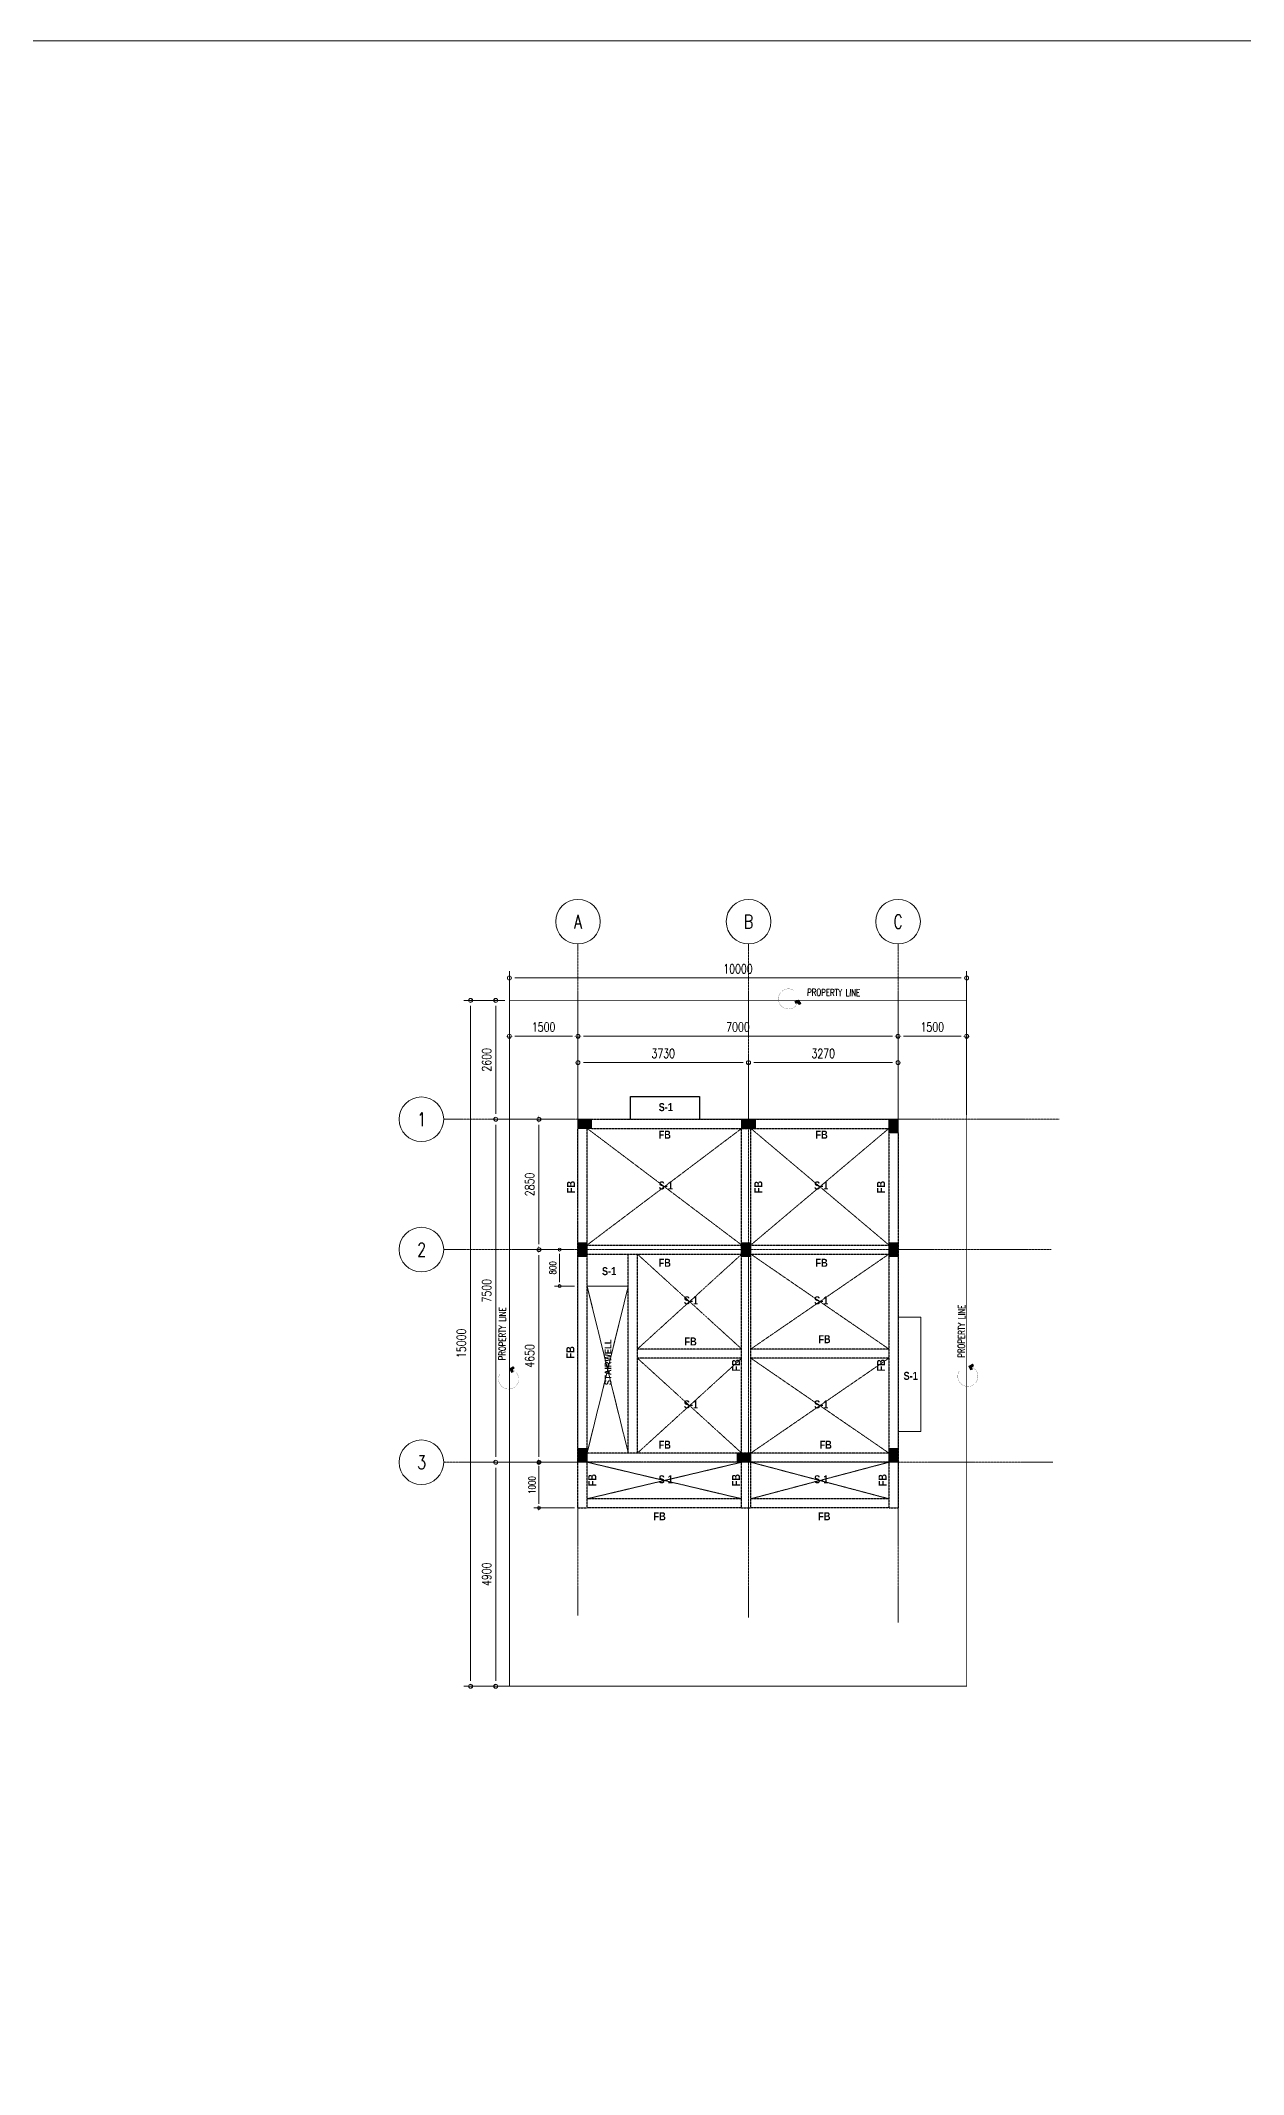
# Model space of a CAD drawing. Header units: millimetres. Extents: x 1634676 to 2610633, y -385676 to -37463.
# Drawn here: x 2129782 to 2156084, y -81937 to -37463 of the extents above; entities that cross this region are included whole.
import ezdxf
from ezdxf.enums import TextEntityAlignment as Align

# ---------------------------------------------------------------- set-up
doc = ezdxf.new("R2010")
doc.units = ezdxf.units.MM
doc.header["$MEASUREMENT"] = 0
for name, pattern in [('HIDDEN', [0.375, 0.25, -0.125]), ('PHANTOM', [2.5, 1.25, -0.25, 0.25, -0.25, 0.25, -0.25]), ('PHANTOM2', [1.25, 0.625, -0.125, 0.125, -0.125, 0.125, -0.125]), ('PHANTOMX2', [5, 2.5, -0.5, 0.5, -0.5, 0.5, -0.5])]:
    doc.linetypes.add(name, pattern=pattern)
doc.layers.get('0').update_dxf_attribs({"lineweight": 15})
doc.layers.get('Defpoints').update_dxf_attribs({"color": 250})
for name, color, linetype, lineweight in [('.15', 7, 'Continuous', 15), ('.2', 2, 'Continuous', 20), ('ST-ANNOT_A', 74, 'Continuous', 20), ('ST-ANNOT_ALeadLines', 250, 'Continuous', 13), ('ST-DIM_E', 250, 'Continuous', 13), ('ST-GIRDER_E', 3, 'HIDDEN', 30), ('ST-GRID_E', 250, 'PHANTOM', 15), ('ST-HATCH_E', 250, 'Continuous', 9), ('ST_HATCH_E', 250, 'Continuous', 5)]:
    doc.layers.add(name, color=color, linetype=linetype, lineweight=lineweight)
doc.layers.add('A-FURN-FREE-N', color=1, linetype='Continuous')
doc.layers.add('Layer5', color=5, linetype='Continuous')
doc.styles.add('ST_TEXT', font='romans.shx', dxfattribs={"width": 0.75})
doc.styles.get("Standard").update_dxf_attribs({"font": 'GOTHIC.TTF'})
doc.styles.add('STT', font='TCCM____.TTF')
doc.dimstyles.new('ST_D100', dxfattribs={"dimscale": 100, "dimtxt": 2, "dimasz": 1.2, "dimexe": 1.5, "dimexo": 1, "dimgap": 1, "dimtad": 1, "dimdec": 0, "dimzin": 1, "dimdsep": 46, "dimtxsty": 'ST_TEXT', "dimblk": 'OpenIndicator', "dimcen": 1, "dimclrd": 256, "dimclre": 256, "dimclrt": 7, "dimadec": 0, "dimazin": 0, "dimtfac": 1, "dimtdec": 0, "dimtix": 1, "dimtmove": 2, "dimatfit": 3, "dimldrblk": 'OPEN90', "dimfxl": 0.075, "dimlwd": -1, "dimlwe": -1, "dimarcsym": 0})
doc.dimstyles.new('ST_D75', dxfattribs={"dimscale": 75, "dimtxt": 2, "dimasz": 1.2, "dimexe": 1.5, "dimexo": 1, "dimgap": 1, "dimtad": 1, "dimdec": 0, "dimzin": 1, "dimdsep": 46, "dimtxsty": 'ST_TEXT', "dimblk": 'OpenIndicator', "dimcen": 1, "dimclrd": 256, "dimclre": 256, "dimclrt": 7, "dimadec": 0, "dimazin": 0, "dimtfac": 1, "dimtdec": 0, "dimtix": 1, "dimtmove": 2, "dimatfit": 3, "dimldrblk": 'OPEN90', "dimfxl": 0.075, "dimlwd": -1, "dimlwe": -1, "dimarcsym": 0})

# ---------------------------------------------------------------- blocks, each defined once
blk = doc.blocks.new('DFGDGDG')
blk.add_wipeout([(1492594, -120456), (1492594, -120256), (1492294, -120256), (1492294, -120456)]).dxf.layer = 'ST-HATCH_E'
at = {"layer": 'ST-HATCH_E'}
blk.add_hatch(color=256, dxfattribs=at).paths.add_polyline_path([(1492294, -120256), (1492594, -120256), (1492594, -120456), (1492294, -120456)])
at = {"layer": '.15', "color": 6}
blk.add_lwpolyline([(1492294, -120456), (1492294, -120256), (1492594, -120256), (1492594, -120456)], close=True, dxfattribs=at)
blk = doc.blocks.new('67876867868')
at = {"layer": '.2'}
for p in [(300218, 39456), (303798, 39456)]:
    blk.add_blockref('DFGDGDG', p, dxfattribs=at)
for p, rotation in [((1919768, 1411495), 270), ((1912968, 1408795), 270), ((1916548, 1408795), 270), ((1919768, 1408795), 270), ((1912968, 1404295), 270), ((1919768, 1404295), 270), ((3288587, -208556), 180)]:
    blk.add_blockref('DFGDGDG', p, dxfattribs=dict(at, rotation=rotation))
blk = doc.blocks.new('OpenIndicator')
at = {"layer": 'ST-DIM_E'}
h = blk.add_hatch(color=255, dxfattribs=at)
h.paths.add_polyline_path([(0.35, 0), (0.36, 0, 0.414214), (0, 0.36), (0, 0.35, -0.414214)])
h.paths.add_polyline_path([(0, 0.35), (0, 0.36, 0.414214), (-0.36, 0), (-0.35, 0, -0.414214)])
h.paths.add_polyline_path([(0, -0.35), (0, -0.36, 0.414214), (0.36, 0), (0.35, 0, -0.414214)])
h.paths.add_polyline_path([(-0.35, 0), (-0.36, 0, 0.414214), (0, -0.36), (0, -0.35, -0.414214)])
at = {"layer": 'ST-DIM_E', "color": 255}
blk.add_line((0, 0.63), (0, -0.63), dxfattribs=at)
at = {"layer": 'ST-DIM_E', "color": 255, "const_width": 0.01}
blk.add_lwpolyline([(-0.63, 0), (0.63, 0)], dxfattribs=at)
at = {"layer": 'ST-DIM_E', "color": 255}
for radius in [0.365, 0.35]:
    blk.add_circle((0, 0), radius, dxfattribs=at)
blk = doc.blocks.new('*D1216')
at = {"layer": 'Defpoints', "color": 0, "ltscale": 2, "transparency": 16777216}
for p in [(1791679, -134136), (1792114, -134136), (1792114, -136986)]:
    blk.add_point(p, dxfattribs=at)
at = {"layer": 'ST-DIM_E', "ltscale": 2, "transparency": 16777216}
for p, q in [((1792014, -134136), (1791529, -134136)), ((1791679, -136866), (1791679, -134256)), ((1792014, -136986), (1791529, -136986))]:
    blk.add_line(p, q, dxfattribs=at)
at = {"layer": 'ST-DIM_E', "ltscale": 2, "transparency": 16777216, "xscale": 120, "yscale": 120, "zscale": 120}
for p, rotation in [((1791679, -134136), 90), ((1791679, -136986), 270)]:
    blk.add_blockref('OpenIndicator', p, dxfattribs=dict(at, rotation=rotation))
at = {"layer": 'ST-DIM_E', "color": 7, "ltscale": 2, "transparency": 16777216, "insert": (1791479, -135561), "char_height": 200, "attachment_point": 5, "rotation": 90, "style": 'ST_TEXT'}
blk.add_mtext('2850', dxfattribs=at)
blk = doc.blocks.new('_Open90')
at = {"color": 0, "linetype": 'ByBlock', "lineweight": -2}
for p, q in [((0, 0), (-1, 0)), ((-0.5, 0.5), (0, 0)), ((0, 0), (-0.5, -0.5))]:
    blk.add_line(p, q, dxfattribs=at)
blk = doc.blocks.new('*D1217')
at = {"layer": 'Defpoints', "color": 0, "ltscale": 2, "transparency": 16777216}
for p in [(1791034, -131536), (1790737, -134135), (1792534, -134135)]:
    blk.add_point(p, dxfattribs=at)
at = {"layer": 'ST-DIM_E', "ltscale": 2, "transparency": 16777216}
for p, q in [((1790934, -131536), (1790587, -131536)), ((1790737, -131656), (1790737, -134015)), ((1792434, -134135), (1790587, -134135))]:
    blk.add_line(p, q, dxfattribs=at)
at = {"layer": 'ST-DIM_E', "ltscale": 2, "transparency": 16777216, "xscale": 120, "yscale": 120, "zscale": 120}
for p, rotation in [((1790737, -131536), 90), ((1790737, -134135), 270)]:
    blk.add_blockref('OpenIndicator', p, dxfattribs=dict(at, rotation=rotation))
at = {"layer": 'ST-DIM_E', "color": 7, "ltscale": 2, "transparency": 16777216, "insert": (1790537, -132836), "char_height": 200, "attachment_point": 5, "rotation": 90, "style": 'ST_TEXT'}
blk.add_mtext('2600', dxfattribs=at)
blk = doc.blocks.new('*D1218')
at = {"layer": 'Defpoints', "color": 0, "ltscale": 2, "transparency": 16777216}
for p in [(1792534, -141636), (1790737, -146536), (1792634, -146536)]:
    blk.add_point(p, dxfattribs=at)
at = {"layer": 'ST-DIM_E', "ltscale": 2, "transparency": 16777216}
for p, q in [((1792434, -141636), (1790587, -141636)), ((1790737, -141756), (1790737, -146416)), ((1792534, -146536), (1790587, -146536))]:
    blk.add_line(p, q, dxfattribs=at)
at = {"layer": 'ST-DIM_E', "ltscale": 2, "transparency": 16777216, "xscale": 120, "yscale": 120, "zscale": 120}
for p, rotation in [((1790737, -141636), 90), ((1790737, -146536), 270)]:
    blk.add_blockref('OpenIndicator', p, dxfattribs=dict(at, rotation=rotation))
at = {"layer": 'ST-DIM_E', "color": 7, "ltscale": 2, "transparency": 16777216, "insert": (1790537, -144086), "char_height": 200, "attachment_point": 5, "rotation": 90, "style": 'ST_TEXT'}
blk.add_mtext('4900', dxfattribs=at)
blk = doc.blocks.new('*D1219')
at = {"layer": 'Defpoints', "color": 0, "ltscale": 2, "transparency": 16777216}
for p in [(1791034, -134135), (1790737, -141636), (1791034, -141636)]:
    blk.add_point(p, dxfattribs=at)
at = {"layer": 'ST-DIM_E', "ltscale": 2, "transparency": 16777216}
for p, q in [((1790934, -134135), (1790587, -134135)), ((1790737, -134255), (1790737, -141516)), ((1790934, -141636), (1790587, -141636))]:
    blk.add_line(p, q, dxfattribs=at)
at = {"layer": 'ST-DIM_E', "ltscale": 2, "transparency": 16777216, "xscale": 120, "yscale": 120, "zscale": 120}
for p, rotation in [((1790737, -134135), 90), ((1790737, -141636), 270)]:
    blk.add_blockref('OpenIndicator', p, dxfattribs=dict(at, rotation=rotation))
at = {"layer": 'ST-DIM_E', "color": 7, "ltscale": 2, "transparency": 16777216, "insert": (1790537, -137886), "char_height": 200, "attachment_point": 5, "rotation": 90, "style": 'ST_TEXT'}
blk.add_mtext('7500', dxfattribs=at)
blk = doc.blocks.new('*D1220')
at = {"layer": 'Defpoints', "color": 0, "ltscale": 2, "transparency": 16777216}
for p in [(1801034, -131046), (1791034, -132422), (1801034, -132422)]:
    blk.add_point(p, dxfattribs=at)
at = {"layer": 'ST-DIM_E', "ltscale": 2, "transparency": 16777216}
for p, q in [((1791034, -132322), (1791034, -130896)), ((1791154, -131046), (1800914, -131046)), ((1801034, -132322), (1801034, -130896))]:
    blk.add_line(p, q, dxfattribs=at)
at = {"layer": 'ST-DIM_E', "ltscale": 2, "transparency": 16777216, "xscale": 120, "yscale": 120, "zscale": 120, "rotation": 180}
blk.add_blockref('OpenIndicator', (1791034, -131046), dxfattribs=at)
at = {"layer": 'ST-DIM_E', "ltscale": 2, "transparency": 16777216, "xscale": 120, "yscale": 120, "zscale": 120}
blk.add_blockref('OpenIndicator', (1801034, -131046), dxfattribs=at)
at = {"layer": 'ST-DIM_E', "color": 7, "ltscale": 2, "transparency": 16777216, "insert": (1796034, -130846), "char_height": 200, "attachment_point": 5, "style": 'ST_TEXT'}
blk.add_mtext('10000', dxfattribs=at)
blk = doc.blocks.new('*D1221')
at = {"layer": 'Defpoints', "color": 0, "ltscale": 2, "transparency": 16777216}
for p in [(1791034, -131536), (1790185, -146536), (1791034, -146536)]:
    blk.add_point(p, dxfattribs=at)
at = {"layer": 'ST-DIM_E', "ltscale": 2, "transparency": 16777216}
for p, q in [((1790934, -131536), (1790035, -131536)), ((1790185, -131656), (1790185, -146416)), ((1790934, -146536), (1790035, -146536))]:
    blk.add_line(p, q, dxfattribs=at)
at = {"layer": 'ST-DIM_E', "ltscale": 2, "transparency": 16777216, "xscale": 120, "yscale": 120, "zscale": 120}
for p, rotation in [((1790185, -131536), 90), ((1790185, -146536), 270)]:
    blk.add_blockref('OpenIndicator', p, dxfattribs=dict(at, rotation=rotation))
at = {"layer": 'ST-DIM_E', "color": 7, "ltscale": 2, "transparency": 16777216, "insert": (1789985, -139036), "char_height": 200, "attachment_point": 5, "rotation": 90, "style": 'ST_TEXT'}
blk.add_mtext('15000', dxfattribs=at)
blk = doc.blocks.new('*D1222')
at = {"layer": 'Defpoints', "color": 0, "ltscale": 2, "transparency": 16777216}
for p in [(1799534, -132897), (1796264, -134236), (1799534, -134135)]:
    blk.add_point(p, dxfattribs=at)
at = {"layer": 'ST-DIM_E', "ltscale": 2, "transparency": 16777216}
for p, q in [((1796264, -134136), (1796264, -132747)), ((1796384, -132897), (1799414, -132897)), ((1799534, -134035), (1799534, -132747))]:
    blk.add_line(p, q, dxfattribs=at)
at = {"layer": 'ST-DIM_E', "ltscale": 2, "transparency": 16777216, "xscale": 120, "yscale": 120, "zscale": 120, "rotation": 180}
blk.add_blockref('OpenIndicator', (1796264, -132897), dxfattribs=at)
at = {"layer": 'ST-DIM_E', "ltscale": 2, "transparency": 16777216, "xscale": 120, "yscale": 120, "zscale": 120}
blk.add_blockref('OpenIndicator', (1799534, -132897), dxfattribs=at)
at = {"layer": 'ST-DIM_E', "color": 7, "ltscale": 2, "transparency": 16777216, "insert": (1797899, -132697), "char_height": 200, "attachment_point": 5, "style": 'ST_TEXT'}
blk.add_mtext('3270', dxfattribs=at)
blk = doc.blocks.new('*D1223')
at = {"layer": 'Defpoints', "color": 0, "ltscale": 2, "transparency": 16777216}
for p in [(1796264, -132897), (1792534, -134135), (1796264, -134092)]:
    blk.add_point(p, dxfattribs=at)
at = {"layer": 'ST-DIM_E', "ltscale": 2, "transparency": 16777216}
for p, q in [((1792534, -134035), (1792534, -132747)), ((1792654, -132897), (1796144, -132897)), ((1796264, -133992), (1796264, -132747))]:
    blk.add_line(p, q, dxfattribs=at)
at = {"layer": 'ST-DIM_E', "ltscale": 2, "transparency": 16777216, "xscale": 120, "yscale": 120, "zscale": 120, "rotation": 180}
blk.add_blockref('OpenIndicator', (1792534, -132897), dxfattribs=at)
at = {"layer": 'ST-DIM_E', "ltscale": 2, "transparency": 16777216, "xscale": 120, "yscale": 120, "zscale": 120}
blk.add_blockref('OpenIndicator', (1796264, -132897), dxfattribs=at)
at = {"layer": 'ST-DIM_E', "color": 7, "ltscale": 2, "transparency": 16777216, "insert": (1794399, -132697), "char_height": 200, "attachment_point": 5, "style": 'ST_TEXT'}
blk.add_mtext('3730', dxfattribs=at)
blk = doc.blocks.new('*U1031')
at = {"layer": 'ST-ANNOT_A', "color": 70, "linetype": 'Continuous', "ltscale": 10}
blk.add_circle((0, 1300), 1300, dxfattribs=at)
at = {"layer": 'ST-GRID_E', "ltscale": 5}
blk.add_line((0, 0), (0, -39170), dxfattribs=at)
at = {"layer": 'ST-ANNOT_A', "color": 7, "style": 'ST_TEXT', "width": 0.75}
blk.add_attdef('A', text='', height=800, dxfattribs=at).set_placement((0, 1300), align=Align.MIDDLE_CENTER)
blk = doc.blocks.new('*U1029')
at = {"layer": 'ST-ANNOT_A', "color": 70, "linetype": 'Continuous', "ltscale": 10}
blk.add_circle((0, 1300), 1300, dxfattribs=at)
at = {"layer": 'ST-GRID_E', "ltscale": 5}
blk.add_line((0, 0), (0, -39287), dxfattribs=at)
at = {"layer": 'ST-ANNOT_A', "color": 7, "style": 'ST_TEXT', "width": 0.75}
blk.add_attdef('A', text='', height=800, dxfattribs=at).set_placement((0, 1300), align=Align.MIDDLE_CENTER)
blk = doc.blocks.new('*U1030')
at = {"layer": 'ST-ANNOT_A', "color": 70, "linetype": 'Continuous', "ltscale": 10}
blk.add_circle((0, 1300), 1300, dxfattribs=at)
at = {"layer": 'ST-GRID_E', "ltscale": 5}
blk.add_line((0, 0), (0, -39567), dxfattribs=at)
at = {"layer": 'ST-ANNOT_A', "color": 7, "style": 'ST_TEXT', "width": 0.75}
blk.add_attdef('A', text='', height=800, dxfattribs=at).set_placement((0, 1300), align=Align.MIDDLE_CENTER)
blk = doc.blocks.new('*U1028')
at = {"layer": 'ST-ANNOT_A', "color": 70, "linetype": 'Continuous', "ltscale": 10}
blk.add_circle((-4087, 0), 1300, dxfattribs=at)
at = {"layer": 'ST-GRID_E', "ltscale": 5}
blk.add_line((33112, 0), (-2787, 0), dxfattribs=at)
at = {"layer": 'ST-ANNOT_A', "color": 7, "style": 'ST_TEXT', "width": 0.75}
blk.add_attdef('A', text='', height=800, dxfattribs=at).set_placement((-4074, 0), align=Align.MIDDLE_CENTER)
blk = doc.blocks.new('*U1026')
at = {"layer": 'ST-ANNOT_A', "color": 70, "linetype": 'Continuous', "ltscale": 10}
blk.add_circle((-4087, 0), 1300, dxfattribs=at)
at = {"layer": 'ST-GRID_E', "ltscale": 5}
blk.add_line((32728, 0), (-2787, 0), dxfattribs=at)
at = {"layer": 'ST-ANNOT_A', "color": 7, "style": 'ST_TEXT', "width": 0.75}
blk.add_attdef('A', text='', height=800, dxfattribs=at).set_placement((-4074, 0), align=Align.MIDDLE_CENTER)
blk = doc.blocks.new('*U1027')
at = {"layer": 'ST-ANNOT_A', "color": 70, "linetype": 'Continuous', "ltscale": 10}
blk.add_circle((-4087, 0), 1300, dxfattribs=at)
at = {"layer": 'ST-GRID_E', "ltscale": 5}
blk.add_line((32630, 0), (-2787, 0), dxfattribs=at)
at = {"layer": 'ST-ANNOT_A', "color": 7, "style": 'ST_TEXT', "width": 0.75}
blk.add_attdef('A', text='', height=800, dxfattribs=at).set_placement((-4074, 0), align=Align.MIDDLE_CENTER)
blk = doc.blocks.new('Area Point Arrow')
at = {"layer": 'ST-ANNOT_ALeadLines', "ltscale": 2}
blk.add_hatch(color=2, dxfattribs=at).paths.add_polyline_path([(0, 1), (75, -119), (170, -60), (45, 142), (-173, 49), (-129, -54)])
at = {"layer": 'ST-ANNOT_ALeadLines', "color": 2, "ltscale": 2, "const_width": 10}
blk.add_lwpolyline([(-238, 704, 2.8057482), (0, 1, -0.1272723)], format="xyb", dxfattribs=at)
at = {"layer": 'ST-ANNOT_ALeadLines', "color": 2}
blk.add_lwpolyline([(0, 1), (75, -119), (170, -60), (45, 142), (-173, 49), (-129, -54), (0, 1)], dxfattribs=at)
blk = doc.blocks.new('*D1224')
at = {"layer": 'Defpoints', "color": 0, "ltscale": 2, "transparency": 16777216}
for p in [(1792534, -136986), (1791679, -141636), (1792534, -141636)]:
    blk.add_point(p, dxfattribs=at)
at = {"layer": 'ST-DIM_E', "ltscale": 2, "transparency": 16777216}
for p, q in [((1792434, -136986), (1791529, -136986)), ((1791679, -137106), (1791679, -141516)), ((1792434, -141636), (1791529, -141636))]:
    blk.add_line(p, q, dxfattribs=at)
at = {"layer": 'ST-DIM_E', "ltscale": 2, "transparency": 16777216, "xscale": 120, "yscale": 120, "zscale": 120}
for p, rotation in [((1791679, -136986), 90), ((1791679, -141636), 270)]:
    blk.add_blockref('OpenIndicator', p, dxfattribs=dict(at, rotation=rotation))
at = {"layer": 'ST-DIM_E', "color": 7, "ltscale": 2, "transparency": 16777216, "insert": (1791479, -139311), "char_height": 200, "attachment_point": 5, "rotation": 90, "style": 'ST_TEXT'}
blk.add_mtext('4650', dxfattribs=at)
blk = doc.blocks.new('*D1213')
at = {"layer": 'Defpoints', "color": 0, "ltscale": 2, "transparency": 16777216}
for p in [(1791034, -132319), (1791034, -134136), (1792534, -134136)]:
    blk.add_point(p, dxfattribs=at)
at = {"layer": 'ST-DIM_E', "ltscale": 2, "transparency": 16777216}
for p, q in [((1791034, -134036), (1791034, -132169)), ((1792414, -132319), (1791154, -132319)), ((1792534, -134036), (1792534, -132169))]:
    blk.add_line(p, q, dxfattribs=at)
at = {"layer": 'ST-DIM_E', "ltscale": 2, "transparency": 16777216, "xscale": 120, "yscale": 120, "zscale": 120, "rotation": 180}
blk.add_blockref('OpenIndicator', (1791034, -132319), dxfattribs=at)
at = {"layer": 'ST-DIM_E', "ltscale": 2, "transparency": 16777216, "xscale": 120, "yscale": 120, "zscale": 120}
blk.add_blockref('OpenIndicator', (1792534, -132319), dxfattribs=at)
at = {"layer": 'ST-DIM_E', "color": 7, "ltscale": 2, "transparency": 16777216, "insert": (1791784, -132119), "char_height": 200, "attachment_point": 5, "style": 'ST_TEXT'}
blk.add_mtext('1500', dxfattribs=at)
blk = doc.blocks.new('*D1214')
at = {"layer": 'Defpoints', "color": 0, "ltscale": 2, "transparency": 16777216}
for p in [(1801034, -132319), (1799534, -134136), (1801034, -134136)]:
    blk.add_point(p, dxfattribs=at)
at = {"layer": 'ST-DIM_E', "ltscale": 2, "transparency": 16777216}
for p, q in [((1799534, -134036), (1799534, -132169)), ((1799654, -132319), (1800914, -132319)), ((1801034, -134036), (1801034, -132169))]:
    blk.add_line(p, q, dxfattribs=at)
at = {"layer": 'ST-DIM_E', "ltscale": 2, "transparency": 16777216, "xscale": 120, "yscale": 120, "zscale": 120, "rotation": 180}
blk.add_blockref('OpenIndicator', (1799534, -132319), dxfattribs=at)
at = {"layer": 'ST-DIM_E', "ltscale": 2, "transparency": 16777216, "xscale": 120, "yscale": 120, "zscale": 120}
blk.add_blockref('OpenIndicator', (1801034, -132319), dxfattribs=at)
at = {"layer": 'ST-DIM_E', "color": 7, "ltscale": 2, "transparency": 16777216, "insert": (1800284, -132119), "char_height": 200, "attachment_point": 5, "style": 'ST_TEXT'}
blk.add_mtext('1500', dxfattribs=at)
blk = doc.blocks.new('*D1215')
at = {"layer": 'Defpoints', "color": 0, "ltscale": 2, "transparency": 16777216}
for p in [(1799534, -132319), (1792534, -134135), (1799534, -134135)]:
    blk.add_point(p, dxfattribs=at)
at = {"layer": 'ST-DIM_E', "ltscale": 2, "transparency": 16777216}
for p, q in [((1792534, -134035), (1792534, -132169)), ((1792654, -132319), (1799414, -132319)), ((1799534, -134035), (1799534, -132169))]:
    blk.add_line(p, q, dxfattribs=at)
at = {"layer": 'ST-DIM_E', "ltscale": 2, "transparency": 16777216, "xscale": 120, "yscale": 120, "zscale": 120, "rotation": 180}
blk.add_blockref('OpenIndicator', (1792534, -132319), dxfattribs=at)
at = {"layer": 'ST-DIM_E', "ltscale": 2, "transparency": 16777216, "xscale": 120, "yscale": 120, "zscale": 120}
blk.add_blockref('OpenIndicator', (1799534, -132319), dxfattribs=at)
at = {"layer": 'ST-DIM_E', "color": 7, "ltscale": 2, "transparency": 16777216, "insert": (1796034, -132119), "char_height": 200, "attachment_point": 5, "style": 'ST_TEXT'}
blk.add_mtext('7000', dxfattribs=at)
blk = doc.blocks.new('*D1627')
at = {"layer": 'Defpoints', "color": 0, "linetype": 'Continuous', "ltscale": 3, "transparency": 16777216}
for p in [(2141132, -63901), (2141389, -63901), (2141532, -64700)]:
    blk.add_point(p, dxfattribs=at)
at = {"layer": 'ST-DIM_E', "ltscale": 3, "transparency": 16777216}
for p, q in [((2141314, -63901), (2141019, -63901)), ((2141132, -64610), (2141132, -63991)), ((2141457, -64700), (2141019, -64700))]:
    blk.add_line(p, q, dxfattribs=at)
at = {"layer": 'ST-DIM_E', "linetype": 'Continuous', "ltscale": 3, "transparency": 16777216, "xscale": 90, "yscale": 90, "zscale": 90}
for p, rotation in [((2141132, -63901), 90), ((2141132, -64700), 270)]:
    blk.add_blockref('OpenIndicator', p, dxfattribs=dict(at, rotation=rotation))
at = {"layer": 'ST-DIM_E', "color": 7, "linetype": 'Continuous', "ltscale": 3, "transparency": 16777216, "insert": (2140982, -64300), "char_height": 150, "attachment_point": 5, "rotation": 90, "style": 'ST_TEXT'}
blk.add_mtext('800', dxfattribs=at)
blk = doc.blocks.new('*D1628')
at = {"layer": 'Defpoints', "color": 0, "linetype": 'Continuous', "ltscale": 3, "transparency": 16777216}
for p in [(2141532, -68550), (2140677, -69550), (2141532, -69550)]:
    blk.add_point(p, dxfattribs=at)
at = {"layer": 'ST-DIM_E', "ltscale": 3, "transparency": 16777216}
for p, q in [((2141457, -68550), (2140565, -68550)), ((2140677, -68640), (2140677, -69460)), ((2141457, -69550), (2140565, -69550))]:
    blk.add_line(p, q, dxfattribs=at)
at = {"layer": 'ST-DIM_E', "linetype": 'Continuous', "ltscale": 3, "transparency": 16777216, "xscale": 90, "yscale": 90, "zscale": 90}
for p, rotation in [((2140677, -68550), 90), ((2140677, -69550), 270)]:
    blk.add_blockref('OpenIndicator', p, dxfattribs=dict(at, rotation=rotation))
at = {"layer": 'ST-DIM_E', "color": 7, "linetype": 'Continuous', "ltscale": 3, "transparency": 16777216, "insert": (2140527, -69050), "char_height": 150, "attachment_point": 5, "rotation": 90, "style": 'ST_TEXT'}
blk.add_mtext('1000', dxfattribs=at)
blk = doc.blocks.new('NBBVNVBN')
at = {"color": 6, "linetype": 'PHANTOM2', "ltscale": 10, "const_width": 20}
blk.add_lwpolyline([(1791034.5, -131535.5), (1801034.5, -131535.5), (1801034.5, -146535.5), (1791034.5, -146535.5), (1791034.5, -131535.5)], dxfattribs=at)
at = {"layer": '.2', "ltscale": 1000, "xscale": 0.375, "yscale": 0.375, "zscale": 0.375}
for name, p, values in [('*U1028', (1790644.1, -134135.5), {'A': '1'}), ('*U1027', (1790644.1, -136985.5), {'A': '2'}), ('*U1026', (1790644.1, -141635.5), {'A': '3'})]:
    blk.add_blockref(name, p, dxfattribs=at).add_auto_attribs(values)
at = {"layer": 'ST-ANNOT_ALeadLines', "xscale": 0.375, "yscale": 0.375, "zscale": 0.375}
blk.add_blockref('Area Point Arrow', (1797344, -131581), dxfattribs=at)
at = {"layer": 'ST-ANNOT_ALeadLines', "xscale": 0.375000000000001, "yscale": 0.375000000000001, "zscale": 0.375000000000001, "rotation": 90}
for p in [(1791095.9, -139610.4), (1801138.9, -139553.9)]:
    blk.add_blockref('Area Point Arrow', p, dxfattribs=at)
at = {"layer": 'ST-GRID_E', "xscale": 0.375, "yscale": 0.375, "zscale": 0.375}
for name, p, values in [('*U1031', (1792534.5, -130301.3), {'A': 'A'}), ('*U1029', (1796264.5, -130301.3), {'A': 'B'}), ('*U1030', (1799534.5, -130301.3), {'A': 'C'})]:
    blk.add_blockref(name, p, dxfattribs=at).add_auto_attribs(values)
at = {"layer": 'ST-ANNOT_A', "char_height": 150, "width": 1779.225, "attachment_point": 4, "style": 'ST_TEXT'}
for insert, rotation in [((1797545.8, -131359.2), 359.48889), ((1790874.1, -139408.7), 89.48889), ((1800917.1, -139352.2), 89.48889)]:
    blk.add_mtext('{\\C6;PROPERTY LINE}', dxfattribs=dict(at, insert=insert, rotation=rotation))
at = {"layer": 'ST-DIM_E', "ltscale": 2}
for base, p1, p2, picture, middle in [((1801034.5, -131045.5), (1791034.5, -132421.5), (1801034.5, -132421.5), '*D1220', (1796034.5, -130845.5)), ((1791034.5, -132318.6), (1792534.5, -134135.5), (1791034.5, -134135.5), '*D1213', (1791784.5, -132118.6)), ((1799534.5, -132318.6), (1792534.5, -134135.5), (1799534.5, -134135.5), '*D1215', (1796034.5, -132118.6)), ((1801034.5, -132318.6), (1799534.5, -134135.5), (1801034.5, -134135.5), '*D1214', (1800284.5, -132118.6)), ((1796264.5, -132897), (1792534.5, -134135.5), (1796264.5, -134092), '*D1223', (1794399.5, -132697)), ((1799534.5, -132897), (1796264.5, -134235.5), (1799534.5, -134135.5), '*D1222', (1797899.5, -132697))]:
    dim = blk.add_linear_dim(base=base, p1=p1, p2=p2, dimstyle='ST_D100', dxfattribs=at)
    dim.commit()
    dim.dimension.update_dxf_attribs({"geometry": picture, "text_midpoint": middle})
for base, p1, p2, picture, middle in [((1790185, -146535.5), (1791034.5, -131535.5), (1791034.5, -146535.5), '*D1221', (1789985, -139035.5)), ((1790736.9, -134135.5), (1791034.5, -131535.5), (1792534.5, -134135.5), '*D1217', (1790536.9, -132835.5)), ((1790736.9, -141635.5), (1791034.5, -134135.5), (1791034.5, -141635.5), '*D1219', (1790536.9, -137885.5)), ((1791679.1, -134135.5), (1792114, -136985.5), (1792114, -134135.5), '*D1216', (1791479.1, -135560.5)), ((1791679.1, -141635.5), (1792534.5, -136985.5), (1792534.5, -141635.5), '*D1224', (1791479.1, -139310.5)), ((1790736.9, -146535.5), (1792534.5, -141635.5), (1792634.5, -146535.5), '*D1218', (1790536.9, -144085.5))]:
    dim = blk.add_linear_dim(base=base, p1=p1, p2=p2, angle=90, dimstyle='ST_D100', dxfattribs=at)
    dim.commit()
    dim.dimension.update_dxf_attribs({"geometry": picture, "text_midpoint": middle})

msp = doc.modelspace()

# ---------------------------------------------------------------- linework, layer by layer
at = {"layer": '.2', "ltscale": 2}
msp.add_lwpolyline([(1992468.5, -37463.126), (2610632.61, -37463.126), (2610632.61, -385675.582), (1992468.5, -385675.582)], close=True, dxfattribs=at)
at = {"layer": 'ST-GIRDER_E', "ltscale": 7}
for p, q in [((2141532.454, -69550.438), (2141532.454, -61250.5)), ((2141732.454, -69550.438), (2141732.454, -61250.5)), ((2141832.454, -61050.5), (2148332.454, -61050.5)), ((2141832.454, -61250.5), (2148332.454, -61250.5)), ((2145112.454, -69550.438), (2145112.454, -61250.5)), ((2145312.454, -69550.438), (2145312.454, -61250.5)), ((2148332.454, -61350.5), (2148332.454, -69550.438)), ((2148532.454, -61350.5), (2148532.454, -69550.438)), ((2141732.454, -63800.5), (2148332.454, -63800.5)), ((2141732.454, -64000.5), (2148332.454, -64000.5)), ((2148332.454, -68350.5), (2141732.454, -68350.5)), ((2148332.454, -68550.5), (2141732.454, -68550.5)), ((2145112.454, -69350.438), (2141732.454, -69350.438)), ((2148332.454, -69350.438), (2145312.454, -69350.438)), ((2141532.454, -69550.438), (2141732.454, -69550.438)), ((2145112.454, -69550.438), (2141732.454, -69550.438)), ((2145112.454, -69550.438), (2145312.454, -69550.438)), ((2148332.454, -69550.438), (2145312.454, -69550.438)), ((2148332.454, -69550.438), (2148532.454, -69550.438))]:
    msp.add_line(p, q, dxfattribs=at)

# ---------------------------------------------------------------- texts
at = {"layer": 'Layer5', "linetype": 'Continuous', "char_height": 175, "attachment_point": 1}
for s, insert in [('{\\fTw Cen MT Condensed|b1|i0|c0|p34;FB}', (2143296.44, -61300.524)), ('{\\fTw Cen MT Condensed|b1|i0|c0|p34;S-1}', (2143297.601, -68836.229)), ('{\\fTw Cen MT Condensed|b1|i0|c0|p34;S-1}', (2146697.601, -68836.229)), ('{\\fTw Cen MT Condensed|b1|i0|c0|p34;FB}', (2143185.44, -69645.524)), ('{\\fTw Cen MT Condensed|b1|i0|c0|p34;FB}', (2146785.94, -69645.524))]:
    msp.add_mtext_dynamic_manual_height_columns(s, width=124.78374, gutter_width=1333.333, heights=[0], dxfattribs=dict(at, insert=insert))
at = {"layer": 'Layer5', "linetype": 'Continuous', "char_height": 175, "attachment_point": 1, "rotation": 90}
for insert in [(2141757.476, -69076.517), (2144899.976, -69076.517), (2148105.976, -69076.517)]:
    msp.add_mtext_dynamic_manual_height_columns('{\\fTw Cen MT Condensed|b1|i0|c0|p34;FB}', width=124.78374, gutter_width=1333.333, heights=[0], dxfattribs=dict(at, insert=insert))

# ---------------------------------------------------------------- next in the draw order: block references
at = {"layer": '.2', "linetype": 'Continuous'}
msp.add_blockref('67876867868', (349020, 19749.044), dxfattribs=at)

# ---------------------------------------------------------------- next in the draw order: linework, layer by layer
at = {"layer": '.2', "ltscale": 1000}
msp.add_line((2141732.454, -64700.438), (2142632.454, -64700.438), dxfattribs=at)
at = {"layer": '.2'}
msp.add_lwpolyline([(2148532.454, -67880.708), (2149032.454, -67880.708), (2149032.454, -65380.708), (2148532.454, -65380.708)], dxfattribs=at)
at = {"layer": 'A-FURN-FREE-N'}
msp.add_lwpolyline([(2142682.454, -61050.5), (2142682.454, -60550.5), (2144192.454, -60550.5), (2144192.454, -61050.5)], dxfattribs=at)
at = {"layer": 'ST-GIRDER_E', "ltscale": 7}
for p, q in [((2142632.454, -68350.5), (2142632.454, -64000.5)), ((2142832.454, -68350.5), (2142832.454, -64000.5)), ((2145112.454, -66075.5), (2142832.454, -66075.5)), ((2148332.454, -66075.5), (2145312.454, -66075.5)), ((2145112.454, -66275.5), (2142832.454, -66275.5)), ((2148332.454, -66275.5), (2145312.454, -66275.5))]:
    msp.add_line(p, q, dxfattribs=at)
at = {"layer": 'ST_HATCH_E', "linetype": 'PHANTOMX2'}
for points in [[(2141732.454, -61250.5), (2145112.454, -63800.5)], [(2145112.454, -61250.5), (2141732.454, -63800.5)], [(2145312.454, -61250.5), (2148332.454, -63800.5)], [(2145312.454, -63800.5), (2148332.454, -61250.5)], [(2142832.454, -64000.5), (2145112.454, -66075.5)], [(2142832.454, -66075.5), (2145112.454, -64000.5)], [(2145312.454, -64000.5), (2148332.454, -66075.5)], [(2148332.454, -64000.5), (2145312.454, -66075.5)], [(2141732.454, -64700.438), (2142632.454, -68350.5)], [(2141732.454, -68350.5), (2142632.454, -64700.438)], [(2145112.454, -66275.5), (2142832.454, -68350.5)], [(2142832.454, -66275.5), (2145112.454, -68350.5)], [(2145312.454, -66275.5), (2148332.454, -68350.5)], [(2148332.454, -66275.5), (2145312.454, -68350.5)], [(2141732.454, -68550.5), (2145112.454, -69350.438)], [(2145112.454, -68550.5), (2141732.454, -69350.438)], [(2145312.454, -68550.5), (2148332.454, -69350.438)], [(2148332.454, -68550.5), (2145312.454, -69350.438)]]:
    msp.add_lwpolyline(points, dxfattribs=at)

# ---------------------------------------------------------------- next in the draw order: block references
at = {"layer": '.2', "linetype": 'Continuous'}
msp.add_blockref('NBBVNVBN', (348998, 73085.044), dxfattribs=at)

# ---------------------------------------------------------------- next in the draw order: texts
at = {"layer": 'Layer5', "linetype": 'Continuous', "char_height": 175, "attachment_point": 1}
for s, insert in [('{\\fTw Cen MT Condensed|b1|i0|c0|p34;S-1}', (2143297.601, -60697.717)), ('{\\fTw Cen MT Condensed|b1|i0|c0|p34;FB}', (2146726.94, -61300.524)), ('{\\fTw Cen MT Condensed|b1|i0|c0|p34;S-1}', (2143297.601, -62411.26)), ('{\\fTw Cen MT Condensed|b1|i0|c0|p34;S-1}', (2146697.601, -62411.26)), ('{\\fTw Cen MT Condensed|b1|i0|c0|p34;S-1}', (2142057.601, -64284.76)), ('{\\fTw Cen MT Condensed|b1|i0|c0|p34;FB}', (2143296.44, -64102.024)), ('{\\fTw Cen MT Condensed|b1|i0|c0|p34;FB}', (2146726.94, -64102.024)), ('{\\fTw Cen MT Condensed|b1|i0|c0|p34;S-1}', (2143847.601, -64923.76)), ('{\\fTw Cen MT Condensed|b1|i0|c0|p34;S-1}', (2146697.601, -64923.76)), ('{\\fTw Cen MT Condensed|b1|i0|c0|p34;FB}', (2146789.44, -65772.524)), ('{\\fTw Cen MT Condensed|b1|i0|c0|p34;FB}', (2143861.44, -65822.524)), ('{\\fTw Cen MT Condensed|b1|i0|c0|p34;S-1}', (2148652.647, -66574.717)), ('{\\fTw Cen MT Condensed|b1|i0|c0|p34;S-1}', (2143847.601, -67198.76)), ('{\\fTw Cen MT Condensed|b1|i0|c0|p34;S-1}', (2146697.693, -67198.823)), ('{\\fTw Cen MT Condensed|b1|i0|c0|p34;FB}', (2143296.44, -68081.024)), ('{\\fTw Cen MT Condensed|b1|i0|c0|p34;FB}', (2146816.44, -68081.024))]:
    msp.add_mtext_dynamic_manual_height_columns(s, width=124.78374, gutter_width=1333.333, heights=[0], dxfattribs=dict(at, insert=insert))
at = {"layer": 'Layer5', "linetype": 'Continuous', "char_height": 175, "attachment_point": 1, "rotation": 90}
for insert in [(2141291.568, -62666.017), (2145390.022, -62666.017), (2148072.522, -62666.017), (2141279.068, -66282.517), (2144899.976, -66565.517), (2148072.522, -66565.517)]:
    msp.add_mtext_dynamic_manual_height_columns('{\\fTw Cen MT Condensed|b1|i0|c0|p34;FB}', width=124.78374, gutter_width=1333.333, heights=[0], dxfattribs=dict(at, insert=insert))
at = {"layer": 'Layer5', "linetype": 'Continuous', "insert": (2142114.044, -66864.75), "char_height": 150, "attachment_point": 1, "rotation": 90, "style": 'STT'}
msp.add_mtext_dynamic_manual_height_columns('{\\fTw Cen MT Condensed|b1|i0|c0|p34;STAIRWELL}', width=124.78374, gutter_width=1333.333, heights=[0], dxfattribs=at)

# ---------------------------------------------------------------- next in the draw order: dimensions: what is measured, and where the dimension line sits
at = {"layer": 'ST-DIM_E', "linetype": 'Continuous', "ltscale": 3}
for base, p1, p2, picture, middle in [((2141131.5, -63900.5), (2141532.454, -64700.438), (2141388.5, -63900.5), '*D1627', (2140981.5, -64300.469)), ((2140677.145, -69550.438), (2141532.454, -68550.5), (2141532.454, -69550.438), '*D1628', (2140527.145, -69050.469))]:
    dim = msp.add_linear_dim(base=base, p1=p1, p2=p2, angle=90, dimstyle='ST_D75', dxfattribs=at)
    dim.commit()
    dim.dimension.update_dxf_attribs({"geometry": picture, "text_midpoint": middle})

doc.saveas('drawing.dxf')
